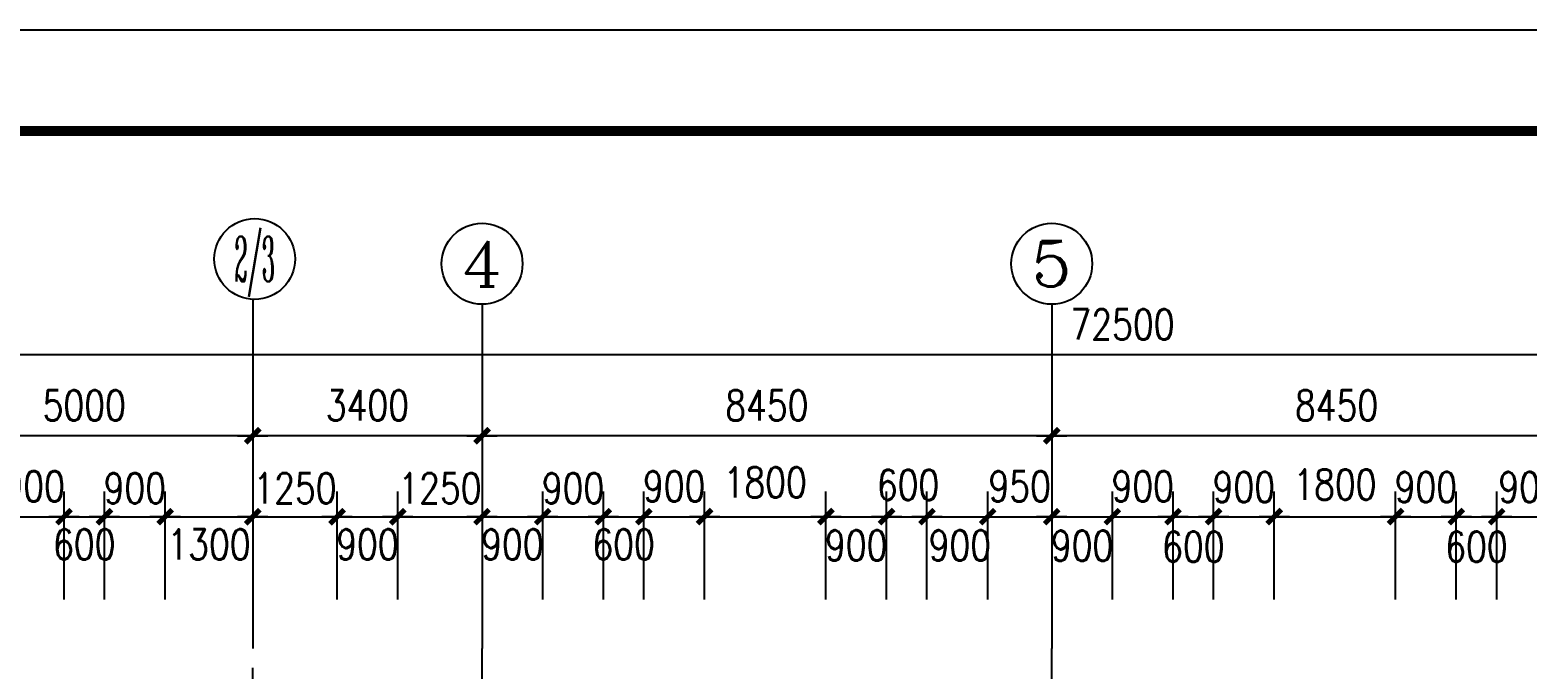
# Model space of a CAD drawing. Extents: x -55219 to 470149, y 494712 to 780039.
# Drawn here: x 120154 to 142360, y 770561 to 780039 of the extents above; entities that cross this region are included whole.
import ezdxf
from ezdxf.enums import TextEntityAlignment as Align

# ---------------------------------------------------------------- set-up
doc = ezdxf.new("R2010")
doc.units = 0
doc.header["$LTSCALE"] = 1500
doc.header["$MEASUREMENT"] = 0
doc.linetypes.add('DOTE', pattern=[2.42, 2, -0.2, 0.02, -0.2])
doc.layers.get('0').update_dxf_attribs({"linetype": 'CONTINUOUS'})
doc.layers.get('DEFPOINTS').update_dxf_attribs({"linetype": 'CONTINUOUS'})
for name, color, linetype in [('AXIS', 3, 'CONTINUOUS'), ('AXIS_TEXT', 7, 'CONTINUOUS'), ('DOTE', 1, 'DOTE'), ('PUB_DIM', 3, 'CONTINUOUS'), ('PUB_TITLE', 4, 'CONTINUOUS')]:
    doc.layers.add(name, color=color, linetype=linetype)
doc.styles.add('COMPLEX', font='COMPLEX')
doc.styles.add('DIM_FONT', font='SIMPLEX.shx', dxfattribs={"width": 0.8})
doc.dimstyles.new('AXIS150', dxfattribs={"dimscale": 1.5, "dimtxt": 300, "dimasz": 1, "dimexe": 250, "dimexo": 300, "dimgap": 150, "dimtad": 1, "dimdec": 0, "dimzin": 0, "dimdsep": 46, "dimtxsty": 'DIM_FONT', "dimblk": '_DIMX', "dimcen": 0.09, "dimse1": 1, "dimse2": 1, "dimclrt": 7, "dimadec": 0, "dimazin": 0, "dimtfac": 1, "dimtdec": 0, "dimtix": 1, "dimtmove": 2, "dimatfit": 3, "dimldrblk": '_DIMX', "dimfxl": 1, "dimtolj": 1, "dimtzin": 0, "dimarcsym": 0})
doc.dimstyles.new('DIMA150', dxfattribs={"dimscale": 1.5, "dimtxt": 300, "dimasz": 1, "dimexe": 250, "dimexo": 300, "dimgap": 150, "dimtad": 1, "dimdec": 0, "dimzin": 0, "dimdsep": 46, "dimtxsty": 'DIM_FONT', "dimblk": '_DIMX', "dimcen": 0.09, "dimse1": 1, "dimclrt": 7, "dimadec": 0, "dimazin": 0, "dimtfac": 1, "dimtdec": 0, "dimtix": 1, "dimtmove": 2, "dimatfit": 3, "dimldrblk": '_DIMX', "dimfxl": 1, "dimtolj": 1, "dimtzin": 0, "dimarcsym": 0})
doc.dimstyles.new('DIMB150', dxfattribs={"dimscale": 1.5, "dimtxt": 300, "dimasz": 1, "dimexe": 250, "dimexo": 300, "dimgap": 150, "dimtad": 1, "dimdec": 0, "dimzin": 0, "dimdsep": 46, "dimtxsty": 'DIM_FONT', "dimblk": '_DIMX', "dimcen": 0.09, "dimse2": 1, "dimclrt": 7, "dimadec": 0, "dimazin": 0, "dimtfac": 1, "dimtdec": 0, "dimtix": 1, "dimtmove": 2, "dimatfit": 3, "dimldrblk": '_DIMX', "dimfxl": 1, "dimtolj": 1, "dimtzin": 0, "dimarcsym": 0})
doc.dimstyles.new('DIMN150', dxfattribs={"dimscale": 1.5, "dimtxt": 300, "dimasz": 1, "dimexe": 250, "dimexo": 300, "dimgap": 150, "dimtad": 1, "dimdec": 0, "dimzin": 0, "dimdsep": 46, "dimtxsty": 'DIM_FONT', "dimblk": '_DIMX', "dimcen": 0.09, "dimclrt": 7, "dimadec": 0, "dimazin": 0, "dimtfac": 1, "dimtdec": 0, "dimtix": 1, "dimtmove": 2, "dimatfit": 3, "dimldrblk": '_DIMX', "dimfxl": 1, "dimtolj": 1, "dimtzin": 0, "dimarcsym": 0})

# ---------------------------------------------------------------- blocks, each defined once
blk = doc.blocks.new('_DIMX')
blk.add_line((-150, 0), (150, 0))
at = {"const_width": 50}
blk.add_lwpolyline([(-70, -70), (70, 70)], dxfattribs=at)
blk = doc.blocks.new('*D1080')
at = {"color": 0, "linetype": 'ByBlock'}
for p, q in [((141910, 771592), (141910, 773196)), ((142810, 771592), (142810, 773196)), ((141912, 772821), (142809, 772821))]:
    blk.add_line(p, q, dxfattribs=at)
at = {"layer": 'DEFPOINTS', "color": 0, "linetype": 'ByBlock'}
for p in [(142810, 772821), (141910, 771142), (142810, 771142)]:
    blk.add_point(p, dxfattribs=at)
at = {"color": 0, "linetype": 'ByBlock', "xscale": 1.5, "yscale": 1.5, "zscale": 1.5, "rotation": 180}
blk.add_blockref('_DIMX', (141910, 772821), dxfattribs=at)
at = {"color": 0, "linetype": 'ByBlock', "xscale": 1.5, "yscale": 1.5, "zscale": 1.5}
blk.add_blockref('_DIMX', (142810, 772821), dxfattribs=at)
at = {"color": 7, "linetype": 'ByBlock', "insert": (142398, 773259), "char_height": 450, "attachment_point": 5, "style": 'DIM_FONT'}
blk.add_mtext('\\A1;900', dxfattribs=at)
blk = doc.blocks.new('*D1079')
at = {"color": 0, "linetype": 'ByBlock'}
for p, q in [((141310, 771592), (141310, 773196)), ((141910, 771592), (141910, 773196)), ((141312, 772821), (141909, 772821))]:
    blk.add_line(p, q, dxfattribs=at)
at = {"layer": 'DEFPOINTS', "color": 0, "linetype": 'ByBlock'}
for p in [(141910, 772821), (141310, 771142), (141910, 771142)]:
    blk.add_point(p, dxfattribs=at)
at = {"color": 0, "linetype": 'ByBlock', "xscale": 1.5, "yscale": 1.5, "zscale": 1.5, "rotation": 180}
blk.add_blockref('_DIMX', (141310, 772821), dxfattribs=at)
at = {"color": 0, "linetype": 'ByBlock', "xscale": 1.5, "yscale": 1.5, "zscale": 1.5}
blk.add_blockref('_DIMX', (141910, 772821), dxfattribs=at)
at = {"color": 7, "linetype": 'ByBlock', "insert": (141610, 772375), "char_height": 450, "attachment_point": 5, "style": 'DIM_FONT'}
blk.add_mtext('\\A1;600', dxfattribs=at)
blk = doc.blocks.new('*D1078')
at = {"color": 0, "linetype": 'ByBlock'}
for p, q in [((140410, 771592), (140410, 773196)), ((141310, 771592), (141310, 773196)), ((140412, 772821), (141309, 772821))]:
    blk.add_line(p, q, dxfattribs=at)
at = {"layer": 'DEFPOINTS', "color": 0, "linetype": 'ByBlock'}
for p in [(141310, 772821), (140410, 771142), (141310, 771142)]:
    blk.add_point(p, dxfattribs=at)
at = {"color": 0, "linetype": 'ByBlock', "xscale": 1.5, "yscale": 1.5, "zscale": 1.5, "rotation": 180}
blk.add_blockref('_DIMX', (140410, 772821), dxfattribs=at)
at = {"color": 0, "linetype": 'ByBlock', "xscale": 1.5, "yscale": 1.5, "zscale": 1.5}
blk.add_blockref('_DIMX', (141310, 772821), dxfattribs=at)
at = {"color": 7, "linetype": 'ByBlock', "insert": (140860, 773259), "char_height": 450, "attachment_point": 5, "style": 'DIM_FONT'}
blk.add_mtext('\\A1;900', dxfattribs=at)
blk = doc.blocks.new('*D1077')
at = {"color": 0, "linetype": 'ByBlock'}
for p, q in [((138610, 771592), (138610, 773196)), ((140410, 771592), (140410, 773196)), ((138612, 772821), (140409, 772821))]:
    blk.add_line(p, q, dxfattribs=at)
at = {"layer": 'DEFPOINTS', "color": 0, "linetype": 'ByBlock'}
for p in [(140410, 772821), (138610, 771142), (140410, 771142)]:
    blk.add_point(p, dxfattribs=at)
at = {"color": 0, "linetype": 'ByBlock', "xscale": 1.5, "yscale": 1.5, "zscale": 1.5, "rotation": 180}
blk.add_blockref('_DIMX', (138610, 772821), dxfattribs=at)
at = {"color": 0, "linetype": 'ByBlock', "xscale": 1.5, "yscale": 1.5, "zscale": 1.5}
blk.add_blockref('_DIMX', (140410, 772821), dxfattribs=at)
at = {"color": 7, "linetype": 'ByBlock', "insert": (139510, 773298), "char_height": 450, "attachment_point": 5, "style": 'DIM_FONT'}
blk.add_mtext('\\A1;1800', dxfattribs=at)
blk = doc.blocks.new('*D1076')
at = {"color": 0, "linetype": 'ByBlock'}
for p, q in [((137710, 771592), (137710, 773196)), ((138610, 771592), (138610, 773196)), ((137712, 772821), (138609, 772821))]:
    blk.add_line(p, q, dxfattribs=at)
at = {"layer": 'DEFPOINTS', "color": 0, "linetype": 'ByBlock'}
for p in [(138610, 772821), (137710, 771142), (138610, 771142)]:
    blk.add_point(p, dxfattribs=at)
at = {"color": 0, "linetype": 'ByBlock', "xscale": 1.5, "yscale": 1.5, "zscale": 1.5, "rotation": 180}
blk.add_blockref('_DIMX', (137710, 772821), dxfattribs=at)
at = {"color": 0, "linetype": 'ByBlock', "xscale": 1.5, "yscale": 1.5, "zscale": 1.5}
blk.add_blockref('_DIMX', (138610, 772821), dxfattribs=at)
at = {"color": 7, "linetype": 'ByBlock', "insert": (138160, 773259), "char_height": 450, "attachment_point": 5, "style": 'DIM_FONT'}
blk.add_mtext('\\A1;900', dxfattribs=at)
blk = doc.blocks.new('*D1075')
at = {"color": 0, "linetype": 'ByBlock'}
for p, q in [((137110, 771592), (137110, 773196)), ((137710, 771592), (137710, 773196)), ((137112, 772821), (137709, 772821))]:
    blk.add_line(p, q, dxfattribs=at)
at = {"layer": 'DEFPOINTS', "color": 0, "linetype": 'ByBlock'}
for p in [(137710, 772821), (137110, 771142), (137710, 771142)]:
    blk.add_point(p, dxfattribs=at)
at = {"color": 0, "linetype": 'ByBlock', "xscale": 1.5, "yscale": 1.5, "zscale": 1.5, "rotation": 180}
blk.add_blockref('_DIMX', (137110, 772821), dxfattribs=at)
at = {"color": 0, "linetype": 'ByBlock', "xscale": 1.5, "yscale": 1.5, "zscale": 1.5}
blk.add_blockref('_DIMX', (137710, 772821), dxfattribs=at)
at = {"color": 7, "linetype": 'ByBlock', "insert": (137410, 772375), "char_height": 450, "attachment_point": 5, "style": 'DIM_FONT'}
blk.add_mtext('\\A1;600', dxfattribs=at)
blk = doc.blocks.new('*D1074')
at = {"color": 0, "linetype": 'ByBlock'}
for p, q in [((136210, 771592), (136210, 773196)), ((137110, 771592), (137110, 773196)), ((136209, 772821), (136207, 772821)), ((136210, 772821), (137110, 772821)), ((137112, 772821), (137113, 772821))]:
    blk.add_line(p, q, dxfattribs=at)
at = {"layer": 'DEFPOINTS', "color": 0, "linetype": 'ByBlock'}
for p in [(137110, 772821), (136210, 771142), (137110, 771142)]:
    blk.add_point(p, dxfattribs=at)
at = {"color": 0, "linetype": 'ByBlock', "xscale": 1.5, "yscale": 1.5, "zscale": 1.5}
blk.add_blockref('_DIMX', (136210, 772821), dxfattribs=at)
at = {"color": 0, "linetype": 'ByBlock', "xscale": 1.5, "yscale": 1.5, "zscale": 1.5, "rotation": 180}
blk.add_blockref('_DIMX', (137110, 772821), dxfattribs=at)
at = {"color": 7, "linetype": 'ByBlock', "insert": (136660, 773271), "char_height": 450, "attachment_point": 5, "style": 'DIM_FONT'}
blk.add_mtext('\\A1;900', dxfattribs=at)
blk = doc.blocks.new('*D1073')
at = {"color": 0, "linetype": 'ByBlock'}
for p, q in [((136210, 771592), (136210, 773196)), ((135312, 772821), (136209, 772821))]:
    blk.add_line(p, q, dxfattribs=at)
at = {"layer": 'DEFPOINTS', "color": 0, "linetype": 'ByBlock'}
for p in [(136210, 772821), (135310, 771142), (136210, 771142)]:
    blk.add_point(p, dxfattribs=at)
at = {"color": 0, "linetype": 'ByBlock', "xscale": 1.5, "yscale": 1.5, "zscale": 1.5, "rotation": 180}
blk.add_blockref('_DIMX', (135310, 772821), dxfattribs=at)
at = {"color": 0, "linetype": 'ByBlock', "xscale": 1.5, "yscale": 1.5, "zscale": 1.5}
blk.add_blockref('_DIMX', (136210, 772821), dxfattribs=at)
at = {"color": 7, "linetype": 'ByBlock', "insert": (135760, 772389), "char_height": 450, "attachment_point": 5, "style": 'DIM_FONT'}
blk.add_mtext('\\A1;900', dxfattribs=at)
blk = doc.blocks.new('*D1072')
at = {"color": 0, "linetype": 'ByBlock'}
for p, q in [((134360, 771592), (134360, 773196)), ((134359, 772821), (134357, 772821)), ((134360, 772821), (135310, 772821)), ((135312, 772821), (135313, 772821))]:
    blk.add_line(p, q, dxfattribs=at)
at = {"layer": 'DEFPOINTS', "color": 0, "linetype": 'ByBlock'}
for p in [(135310, 772821), (134360, 771142), (135310, 771142)]:
    blk.add_point(p, dxfattribs=at)
at = {"color": 0, "linetype": 'ByBlock', "xscale": 1.5, "yscale": 1.5, "zscale": 1.5}
blk.add_blockref('_DIMX', (134360, 772821), dxfattribs=at)
at = {"color": 0, "linetype": 'ByBlock', "xscale": 1.5, "yscale": 1.5, "zscale": 1.5, "rotation": 180}
blk.add_blockref('_DIMX', (135310, 772821), dxfattribs=at)
at = {"color": 7, "linetype": 'ByBlock', "insert": (134835, 773271), "char_height": 450, "attachment_point": 5, "style": 'DIM_FONT'}
blk.add_mtext('\\A1;950', dxfattribs=at)
blk = doc.blocks.new('*D1071')
at = {"color": 0, "linetype": 'ByBlock'}
for p, q in [((133460, 771592), (133460, 773196)), ((134360, 771592), (134360, 773196)), ((133462, 772821), (134359, 772821))]:
    blk.add_line(p, q, dxfattribs=at)
at = {"layer": 'DEFPOINTS', "color": 0, "linetype": 'ByBlock'}
for p in [(134360, 772821), (133460, 771142), (134360, 771142)]:
    blk.add_point(p, dxfattribs=at)
at = {"color": 0, "linetype": 'ByBlock', "xscale": 1.5, "yscale": 1.5, "zscale": 1.5, "rotation": 180}
blk.add_blockref('_DIMX', (133460, 772821), dxfattribs=at)
at = {"color": 0, "linetype": 'ByBlock', "xscale": 1.5, "yscale": 1.5, "zscale": 1.5}
blk.add_blockref('_DIMX', (134360, 772821), dxfattribs=at)
at = {"color": 7, "linetype": 'ByBlock', "insert": (133948, 772395), "char_height": 450, "attachment_point": 5, "style": 'DIM_FONT'}
blk.add_mtext('\\A1;900', dxfattribs=at)
blk = doc.blocks.new('*D1070')
at = {"color": 0, "linetype": 'ByBlock'}
for p, q in [((132860, 771592), (132860, 773196)), ((133460, 771592), (133460, 773196)), ((132862, 772821), (133459, 772821))]:
    blk.add_line(p, q, dxfattribs=at)
at = {"layer": 'DEFPOINTS', "color": 0, "linetype": 'ByBlock'}
for p in [(133460, 772821), (132860, 771142), (133460, 771142)]:
    blk.add_point(p, dxfattribs=at)
at = {"color": 0, "linetype": 'ByBlock', "xscale": 1.5, "yscale": 1.5, "zscale": 1.5, "rotation": 180}
blk.add_blockref('_DIMX', (132860, 772821), dxfattribs=at)
at = {"color": 0, "linetype": 'ByBlock', "xscale": 1.5, "yscale": 1.5, "zscale": 1.5}
blk.add_blockref('_DIMX', (133460, 772821), dxfattribs=at)
at = {"color": 7, "linetype": 'ByBlock', "insert": (133179, 773293), "char_height": 450, "attachment_point": 5, "style": 'DIM_FONT'}
blk.add_mtext('\\A1;600', dxfattribs=at)
blk = doc.blocks.new('*D1069')
at = {"color": 0, "linetype": 'ByBlock'}
for p, q in [((131960, 771592), (131960, 773196)), ((132860, 771592), (132860, 773196)), ((131962, 772821), (132859, 772821))]:
    blk.add_line(p, q, dxfattribs=at)
at = {"layer": 'DEFPOINTS', "color": 0, "linetype": 'ByBlock'}
for p in [(132860, 772821), (131960, 771142), (132860, 771142)]:
    blk.add_point(p, dxfattribs=at)
at = {"color": 0, "linetype": 'ByBlock', "xscale": 1.5, "yscale": 1.5, "zscale": 1.5, "rotation": 180}
blk.add_blockref('_DIMX', (131960, 772821), dxfattribs=at)
at = {"color": 0, "linetype": 'ByBlock', "xscale": 1.5, "yscale": 1.5, "zscale": 1.5}
blk.add_blockref('_DIMX', (132860, 772821), dxfattribs=at)
at = {"color": 7, "linetype": 'ByBlock', "insert": (132410, 772395), "char_height": 450, "attachment_point": 5, "style": 'DIM_FONT'}
blk.add_mtext('\\A1;900', dxfattribs=at)
blk = doc.blocks.new('*D1068')
at = {"color": 0, "linetype": 'ByBlock'}
for p, q in [((130160, 771592), (130160, 773196)), ((131960, 771592), (131960, 773196)), ((130162, 772821), (131959, 772821))]:
    blk.add_line(p, q, dxfattribs=at)
at = {"layer": 'DEFPOINTS', "color": 0, "linetype": 'ByBlock'}
for p in [(131960, 772821), (130160, 771142), (131960, 771142)]:
    blk.add_point(p, dxfattribs=at)
at = {"color": 0, "linetype": 'ByBlock', "xscale": 1.5, "yscale": 1.5, "zscale": 1.5, "rotation": 180}
blk.add_blockref('_DIMX', (130160, 772821), dxfattribs=at)
at = {"color": 0, "linetype": 'ByBlock', "xscale": 1.5, "yscale": 1.5, "zscale": 1.5}
blk.add_blockref('_DIMX', (131960, 772821), dxfattribs=at)
at = {"color": 7, "linetype": 'ByBlock', "insert": (131060, 773328), "char_height": 450, "attachment_point": 5, "style": 'DIM_FONT'}
blk.add_mtext('\\A1;1800', dxfattribs=at)
blk = doc.blocks.new('*D1067')
at = {"color": 0, "linetype": 'ByBlock'}
for p, q in [((129260, 771592), (129260, 773196)), ((130160, 771592), (130160, 773196)), ((129259, 772821), (129257, 772821)), ((129260, 772821), (130160, 772821)), ((130162, 772821), (130163, 772821))]:
    blk.add_line(p, q, dxfattribs=at)
at = {"layer": 'DEFPOINTS', "color": 0, "linetype": 'ByBlock'}
for p in [(130160, 772821), (129260, 771142), (130160, 771142)]:
    blk.add_point(p, dxfattribs=at)
at = {"color": 0, "linetype": 'ByBlock', "xscale": 1.5, "yscale": 1.5, "zscale": 1.5}
blk.add_blockref('_DIMX', (129260, 772821), dxfattribs=at)
at = {"color": 0, "linetype": 'ByBlock', "xscale": 1.5, "yscale": 1.5, "zscale": 1.5, "rotation": 180}
blk.add_blockref('_DIMX', (130160, 772821), dxfattribs=at)
at = {"color": 7, "linetype": 'ByBlock', "insert": (129710, 773271), "char_height": 450, "attachment_point": 5, "style": 'DIM_FONT'}
blk.add_mtext('\\A1;900', dxfattribs=at)
blk = doc.blocks.new('*D1066')
at = {"color": 0, "linetype": 'ByBlock'}
for p, q in [((128660, 771592), (128660, 773196)), ((129260, 771592), (129260, 773196)), ((128662, 772821), (129259, 772821))]:
    blk.add_line(p, q, dxfattribs=at)
at = {"layer": 'DEFPOINTS', "color": 0, "linetype": 'ByBlock'}
for p in [(129260, 772821), (128660, 771142), (129260, 771142)]:
    blk.add_point(p, dxfattribs=at)
at = {"color": 0, "linetype": 'ByBlock', "xscale": 1.5, "yscale": 1.5, "zscale": 1.5, "rotation": 180}
blk.add_blockref('_DIMX', (128660, 772821), dxfattribs=at)
at = {"color": 0, "linetype": 'ByBlock', "xscale": 1.5, "yscale": 1.5, "zscale": 1.5}
blk.add_blockref('_DIMX', (129260, 772821), dxfattribs=at)
at = {"color": 7, "linetype": 'ByBlock', "insert": (128960, 772409), "char_height": 450, "attachment_point": 5, "style": 'DIM_FONT'}
blk.add_mtext('\\A1;600', dxfattribs=at)
blk = doc.blocks.new('*D1065')
at = {"color": 0, "linetype": 'ByBlock'}
for p, q in [((127760, 771592), (127760, 773196)), ((128660, 771592), (128660, 773196)), ((127762, 772821), (128659, 772821))]:
    blk.add_line(p, q, dxfattribs=at)
at = {"layer": 'DEFPOINTS', "color": 0, "linetype": 'ByBlock'}
for p in [(128660, 772821), (127760, 771142), (128660, 771142)]:
    blk.add_point(p, dxfattribs=at)
at = {"color": 0, "linetype": 'ByBlock', "xscale": 1.5, "yscale": 1.5, "zscale": 1.5, "rotation": 180}
blk.add_blockref('_DIMX', (127760, 772821), dxfattribs=at)
at = {"color": 0, "linetype": 'ByBlock', "xscale": 1.5, "yscale": 1.5, "zscale": 1.5}
blk.add_blockref('_DIMX', (128660, 772821), dxfattribs=at)
at = {"color": 7, "linetype": 'ByBlock', "insert": (128210, 773243), "char_height": 450, "attachment_point": 5, "style": 'DIM_FONT'}
blk.add_mtext('\\A1;900', dxfattribs=at)
blk = doc.blocks.new('*D1064')
at = {"color": 0, "linetype": 'ByBlock'}
for p, q in [((127760, 771592), (127760, 773196)), ((126862, 772821), (127759, 772821))]:
    blk.add_line(p, q, dxfattribs=at)
at = {"layer": 'DEFPOINTS', "color": 0, "linetype": 'ByBlock'}
for p in [(127760, 772821), (126860, 771142), (127760, 771142)]:
    blk.add_point(p, dxfattribs=at)
at = {"color": 0, "linetype": 'ByBlock', "xscale": 1.5, "yscale": 1.5, "zscale": 1.5, "rotation": 180}
blk.add_blockref('_DIMX', (126860, 772821), dxfattribs=at)
at = {"color": 0, "linetype": 'ByBlock', "xscale": 1.5, "yscale": 1.5, "zscale": 1.5}
blk.add_blockref('_DIMX', (127760, 772821), dxfattribs=at)
at = {"color": 7, "linetype": 'ByBlock', "insert": (127310, 772409), "char_height": 450, "attachment_point": 5, "style": 'DIM_FONT'}
blk.add_mtext('\\A1;900', dxfattribs=at)
blk = doc.blocks.new('*D1063')
at = {"color": 0, "linetype": 'ByBlock'}
for p, q in [((125610, 771592), (125610, 773196)), ((125612, 772821), (126859, 772821))]:
    blk.add_line(p, q, dxfattribs=at)
at = {"layer": 'DEFPOINTS', "color": 0, "linetype": 'ByBlock'}
for p in [(126860, 772821), (125610, 771142), (126860, 771142)]:
    blk.add_point(p, dxfattribs=at)
at = {"color": 0, "linetype": 'ByBlock', "xscale": 1.5, "yscale": 1.5, "zscale": 1.5, "rotation": 180}
blk.add_blockref('_DIMX', (125610, 772821), dxfattribs=at)
at = {"color": 0, "linetype": 'ByBlock', "xscale": 1.5, "yscale": 1.5, "zscale": 1.5}
blk.add_blockref('_DIMX', (126860, 772821), dxfattribs=at)
at = {"color": 7, "linetype": 'ByBlock', "insert": (126235, 773243), "char_height": 450, "attachment_point": 5, "style": 'DIM_FONT'}
blk.add_mtext('\\A1;1250', dxfattribs=at)
blk = doc.blocks.new('*D1062')
at = {"color": 0, "linetype": 'ByBlock'}
for p, q in [((124710, 771592), (124710, 773196)), ((125610, 771592), (125610, 773196)), ((124712, 772821), (125609, 772821))]:
    blk.add_line(p, q, dxfattribs=at)
at = {"layer": 'DEFPOINTS', "color": 0, "linetype": 'ByBlock'}
for p in [(125610, 772821), (124710, 771142), (125610, 771142)]:
    blk.add_point(p, dxfattribs=at)
at = {"color": 0, "linetype": 'ByBlock', "xscale": 1.5, "yscale": 1.5, "zscale": 1.5, "rotation": 180}
blk.add_blockref('_DIMX', (124710, 772821), dxfattribs=at)
at = {"color": 0, "linetype": 'ByBlock', "xscale": 1.5, "yscale": 1.5, "zscale": 1.5}
blk.add_blockref('_DIMX', (125610, 772821), dxfattribs=at)
at = {"color": 7, "linetype": 'ByBlock', "insert": (125160, 772409), "char_height": 450, "attachment_point": 5, "style": 'DIM_FONT'}
blk.add_mtext('\\A1;900', dxfattribs=at)
blk = doc.blocks.new('*D1061')
at = {"color": 0, "linetype": 'ByBlock'}
for p, q in [((124710, 771592), (124710, 773196)), ((123462, 772821), (124709, 772821))]:
    blk.add_line(p, q, dxfattribs=at)
at = {"layer": 'DEFPOINTS', "color": 0, "linetype": 'ByBlock'}
for p in [(124710, 772821), (123460, 771142), (124710, 771142)]:
    blk.add_point(p, dxfattribs=at)
at = {"color": 0, "linetype": 'ByBlock', "xscale": 1.5, "yscale": 1.5, "zscale": 1.5, "rotation": 180}
blk.add_blockref('_DIMX', (123460, 772821), dxfattribs=at)
at = {"color": 0, "linetype": 'ByBlock', "xscale": 1.5, "yscale": 1.5, "zscale": 1.5}
blk.add_blockref('_DIMX', (124710, 772821), dxfattribs=at)
at = {"color": 7, "linetype": 'ByBlock', "insert": (124085, 773243), "char_height": 450, "attachment_point": 5, "style": 'DIM_FONT'}
blk.add_mtext('\\A1;1250', dxfattribs=at)
blk = doc.blocks.new('*D1060')
at = {"color": 0, "linetype": 'ByBlock'}
for p, q in [((122160, 771592), (122160, 773196)), ((122162, 772821), (123459, 772821))]:
    blk.add_line(p, q, dxfattribs=at)
at = {"layer": 'DEFPOINTS', "color": 0, "linetype": 'ByBlock'}
for p in [(123460, 772821), (122160, 771142), (123460, 771142)]:
    blk.add_point(p, dxfattribs=at)
at = {"color": 0, "linetype": 'ByBlock', "xscale": 1.5, "yscale": 1.5, "zscale": 1.5, "rotation": 180}
blk.add_blockref('_DIMX', (122160, 772821), dxfattribs=at)
at = {"color": 0, "linetype": 'ByBlock', "xscale": 1.5, "yscale": 1.5, "zscale": 1.5}
blk.add_blockref('_DIMX', (123460, 772821), dxfattribs=at)
at = {"color": 7, "linetype": 'ByBlock', "insert": (122810, 772409), "char_height": 450, "attachment_point": 5, "style": 'DIM_FONT'}
blk.add_mtext('\\A1;1300', dxfattribs=at)
blk = doc.blocks.new('*D1059')
at = {"color": 0, "linetype": 'ByBlock'}
for p, q in [((121260, 771592), (121260, 773196)), ((122160, 771592), (122160, 773196)), ((121262, 772821), (122159, 772821))]:
    blk.add_line(p, q, dxfattribs=at)
at = {"layer": 'DEFPOINTS', "color": 0, "linetype": 'ByBlock'}
for p in [(122160, 772821), (121260, 771142), (122160, 771142)]:
    blk.add_point(p, dxfattribs=at)
at = {"color": 0, "linetype": 'ByBlock', "xscale": 1.5, "yscale": 1.5, "zscale": 1.5, "rotation": 180}
blk.add_blockref('_DIMX', (121260, 772821), dxfattribs=at)
at = {"color": 0, "linetype": 'ByBlock', "xscale": 1.5, "yscale": 1.5, "zscale": 1.5}
blk.add_blockref('_DIMX', (122160, 772821), dxfattribs=at)
at = {"color": 7, "linetype": 'ByBlock', "insert": (121710, 773243), "char_height": 450, "attachment_point": 5, "style": 'DIM_FONT'}
blk.add_mtext('\\A1;900', dxfattribs=at)
blk = doc.blocks.new('*D1058')
at = {"color": 0, "linetype": 'ByBlock'}
for p, q in [((120660, 771592), (120660, 773196)), ((121260, 771592), (121260, 773196)), ((120662, 772821), (121259, 772821))]:
    blk.add_line(p, q, dxfattribs=at)
at = {"layer": 'DEFPOINTS', "color": 0, "linetype": 'ByBlock'}
for p in [(121260, 772821), (120660, 771142), (121260, 771142)]:
    blk.add_point(p, dxfattribs=at)
at = {"color": 0, "linetype": 'ByBlock', "xscale": 1.5, "yscale": 1.5, "zscale": 1.5, "rotation": 180}
blk.add_blockref('_DIMX', (120660, 772821), dxfattribs=at)
at = {"color": 0, "linetype": 'ByBlock', "xscale": 1.5, "yscale": 1.5, "zscale": 1.5}
blk.add_blockref('_DIMX', (121260, 772821), dxfattribs=at)
at = {"color": 7, "linetype": 'ByBlock', "insert": (120960, 772409), "char_height": 450, "attachment_point": 5, "style": 'DIM_FONT'}
blk.add_mtext('\\A1;600', dxfattribs=at)
blk = doc.blocks.new('*D1057')
at = {"color": 0, "linetype": 'ByBlock'}
for p, q in [((119760, 771592), (119760, 773196)), ((120660, 771592), (120660, 773196)), ((119759, 772821), (119757, 772821)), ((119760, 772821), (120660, 772821)), ((120662, 772821), (120663, 772821))]:
    blk.add_line(p, q, dxfattribs=at)
at = {"layer": 'DEFPOINTS', "color": 0, "linetype": 'ByBlock'}
for p in [(120660, 772821), (119760, 771142), (120660, 771142)]:
    blk.add_point(p, dxfattribs=at)
at = {"color": 0, "linetype": 'ByBlock', "xscale": 1.5, "yscale": 1.5, "zscale": 1.5}
blk.add_blockref('_DIMX', (119760, 772821), dxfattribs=at)
at = {"color": 0, "linetype": 'ByBlock', "xscale": 1.5, "yscale": 1.5, "zscale": 1.5, "rotation": 180}
blk.add_blockref('_DIMX', (120660, 772821), dxfattribs=at)
at = {"color": 7, "linetype": 'ByBlock', "insert": (120210, 773271), "char_height": 450, "attachment_point": 5, "style": 'DIM_FONT'}
blk.add_mtext('\\A1;900', dxfattribs=at)
blk = doc.blocks.new('*D1000')
at = {"color": 0, "linetype": 'ByBlock'}
for p, q in [((100110, 771592), (100110, 775596)), ((172610, 771592), (172610, 775596)), ((172609, 775221), (100112, 775221))]:
    blk.add_line(p, q, dxfattribs=at)
at = {"layer": 'DEFPOINTS', "color": 0, "linetype": 'ByBlock'}
for p in [(100110, 775221), (100110, 771142), (172610, 771142)]:
    blk.add_point(p, dxfattribs=at)
at = {"color": 0, "linetype": 'ByBlock', "xscale": 1.5, "yscale": 1.5, "zscale": 1.5, "rotation": 180}
blk.add_blockref('_DIMX', (100110, 775221), dxfattribs=at)
at = {"color": 0, "linetype": 'ByBlock', "xscale": 1.5, "yscale": 1.5, "zscale": 1.5}
blk.add_blockref('_DIMX', (172610, 775221), dxfattribs=at)
at = {"color": 7, "linetype": 'ByBlock', "insert": (136360, 775671), "char_height": 450, "attachment_point": 5, "style": 'DIM_FONT'}
blk.add_mtext('\\A1;72500', dxfattribs=at)
blk = doc.blocks.new('_AXISO')
blk.add_circle((0, 0), 0.5)
at = {"layer": 'AXIS_TEXT', "style": 'COMPLEX', "width": 1.041667}
blk.add_attdef('A', text='', height=0.56, dxfattribs=at).set_placement((-0.25, -0.28), (0.25, -0.28), align=Align.FIT)
blk = doc.blocks.new('*D994')
at = {"color": 0, "linetype": 'ByBlock'}
blk.add_line((123459, 774021), (118462, 774021), dxfattribs=at)
at = {"layer": 'DEFPOINTS', "color": 0, "linetype": 'ByBlock'}
for p in [(118460, 774021), (118460, 770865), (123460, 770865)]:
    blk.add_point(p, dxfattribs=at)
at = {"color": 0, "linetype": 'ByBlock', "xscale": 1.5, "yscale": 1.5, "zscale": 1.5, "rotation": 180}
blk.add_blockref('_DIMX', (118460, 774021), dxfattribs=at)
at = {"color": 0, "linetype": 'ByBlock', "xscale": 1.5, "yscale": 1.5, "zscale": 1.5}
blk.add_blockref('_DIMX', (123460, 774021), dxfattribs=at)
at = {"color": 7, "linetype": 'ByBlock', "insert": (120960, 774471), "char_height": 450, "attachment_point": 5, "style": 'DIM_FONT'}
blk.add_mtext('\\A1;5000', dxfattribs=at)
blk = doc.blocks.new('*D993')
at = {"color": 0, "linetype": 'ByBlock'}
blk.add_line((126859, 774021), (123462, 774021), dxfattribs=at)
at = {"layer": 'DEFPOINTS', "color": 0, "linetype": 'ByBlock'}
for p in [(123460, 774021), (123460, 770865), (126860, 770865)]:
    blk.add_point(p, dxfattribs=at)
at = {"color": 0, "linetype": 'ByBlock', "xscale": 1.5, "yscale": 1.5, "zscale": 1.5, "rotation": 180}
blk.add_blockref('_DIMX', (123460, 774021), dxfattribs=at)
at = {"color": 0, "linetype": 'ByBlock', "xscale": 1.5, "yscale": 1.5, "zscale": 1.5}
blk.add_blockref('_DIMX', (126860, 774021), dxfattribs=at)
at = {"color": 7, "linetype": 'ByBlock', "insert": (125160, 774471), "char_height": 450, "attachment_point": 5, "style": 'DIM_FONT'}
blk.add_mtext('\\A1;3400', dxfattribs=at)
blk = doc.blocks.new('*D992')
at = {"color": 0, "linetype": 'ByBlock'}
blk.add_line((135309, 774021), (126862, 774021), dxfattribs=at)
at = {"layer": 'DEFPOINTS', "color": 0, "linetype": 'ByBlock'}
for p in [(126860, 774021), (126860, 770865), (135310, 770865)]:
    blk.add_point(p, dxfattribs=at)
at = {"color": 0, "linetype": 'ByBlock', "xscale": 1.5, "yscale": 1.5, "zscale": 1.5, "rotation": 180}
blk.add_blockref('_DIMX', (126860, 774021), dxfattribs=at)
at = {"color": 0, "linetype": 'ByBlock', "xscale": 1.5, "yscale": 1.5, "zscale": 1.5}
blk.add_blockref('_DIMX', (135310, 774021), dxfattribs=at)
at = {"color": 7, "linetype": 'ByBlock', "insert": (131085, 774471), "char_height": 450, "attachment_point": 5, "style": 'DIM_FONT'}
blk.add_mtext('\\A1;8450', dxfattribs=at)
blk = doc.blocks.new('*D991')
at = {"color": 0, "linetype": 'ByBlock'}
blk.add_line((143759, 774021), (135312, 774021), dxfattribs=at)
at = {"layer": 'DEFPOINTS', "color": 0, "linetype": 'ByBlock'}
for p in [(135310, 774021), (135310, 770865), (143760, 770865)]:
    blk.add_point(p, dxfattribs=at)
at = {"color": 0, "linetype": 'ByBlock', "xscale": 1.5, "yscale": 1.5, "zscale": 1.5, "rotation": 180}
blk.add_blockref('_DIMX', (135310, 774021), dxfattribs=at)
at = {"color": 0, "linetype": 'ByBlock', "xscale": 1.5, "yscale": 1.5, "zscale": 1.5}
blk.add_blockref('_DIMX', (143760, 774021), dxfattribs=at)
at = {"color": 7, "linetype": 'ByBlock', "insert": (139535, 774471), "char_height": 450, "attachment_point": 5, "style": 'DIM_FONT'}
blk.add_mtext('\\A1;8450', dxfattribs=at)

msp = doc.modelspace()

# ---------------------------------------------------------------- linework, layer by layer
at = {"layer": 'AXIS'}
for p, q in [((123460.5, 776037.9), (123460.5, 770865.1)), ((126860.5, 775971.5), (126860.5, 770865.1)), ((135310.5, 775971.5), (135310.5, 770865.1))]:
    msp.add_line(p, q, dxfattribs=at)
at = {"layer": 'DOTE'}
for p, q in [((123460.5, 756690.4), (123460.5, 770865.1)), ((126860.5, 700628.4), (126860.5, 770865.1)), ((135310.5, 700628.4), (135310.5, 770865.1))]:
    msp.add_line(p, q, dxfattribs=at)
at = {"layer": 'PUB_TITLE'}
msp.add_lwpolyline([(78169.5, 690938.8), (78169.5, 780038.8), (204319.5, 780038.8), (204319.5, 690938.8)], close=True, dxfattribs=at)
at = {"layer": 'PUB_TITLE', "const_width": 150}
msp.add_lwpolyline([(81919.5, 692438.8), (202819.5, 692438.8), (202819.5, 778538.8), (81919.5, 778538.8)], close=True, dxfattribs=at)

# ---------------------------------------------------------------- block references
at = {"layer": 'AXIS'}
ref = msp.add_blockref('_AXISO', (123487.4, 776642.2), dxfattribs=dict(at, xscale=1200, yscale=1200, zscale=1200))
ref.add_attrib('A', '2/3', dxfattribs={"layer": 'AXIS_TEXT', "height": 672, "rotation": 360, "style": 'COMPLEX', "width": 0.334821}).set_placement((123187.4, 776306.2), (123787.4, 776306.2), align=Align.FIT)
ref = msp.add_blockref('_AXISO', (126860.5, 776571.5), dxfattribs=dict(at, xscale=1200, yscale=1200, zscale=1200))
ref.add_attrib('A', '4', dxfattribs={"layer": 'AXIS_TEXT', "height": 672, "rotation": 360, "style": 'COMPLEX', "width": 1.171875}).set_placement((126560.5, 776235.5), (127160.5, 776235.5), align=Align.FIT)
ref = msp.add_blockref('_AXISO', (135310.5, 776571.5), dxfattribs=dict(at, xscale=1200, yscale=1200, zscale=1200))
ref.add_attrib('A', '5', dxfattribs={"layer": 'AXIS_TEXT', "height": 672, "style": 'COMPLEX', "width": 1.339286}).set_placement((135010.5, 776235.5), (135610.5, 776235.5), align=Align.FIT)

# ---------------------------------------------------------------- dimensions: what is measured, and where the dimension line sits
for base, p1, p2, picture, middle in [((118460.5, 774021.5), (123460.5, 770865.1), (118460.5, 770865.1), '*D994', (120960.5, 774471.5)), ((123460.5, 774021.5), (126860.5, 770865.1), (123460.5, 770865.1), '*D993', (125160.5, 774471.5)), ((126860.5, 774021.5), (135310.5, 770865.1), (126860.5, 770865.1), '*D992', (131085.5, 774471.5)), ((135310.5, 774021.5), (143760.5, 770865.1), (135310.5, 770865.1), '*D991', (139535.5, 774471.5))]:
    dim = msp.add_linear_dim(base=base, p1=p1, p2=p2, dimstyle='AXIS150', dxfattribs=at)
    dim.commit()
    dim.dimension.update_dxf_attribs({"geometry": picture, "text_midpoint": middle})
at = {"layer": 'PUB_DIM'}
for p1, p2, distance, dimstyle, picture, middle in [((172610.3, 771141.5), (100110.5, 771141.5), -4080, 'DIMN150', '*D1000', (136360.4, 775671.5)), ((119760.5, 771141.5), (120660.5, 771141.5), 1680, 'DIMN150', '*D1057', (120210.5, 773271.5)), ((129260.5, 771141.5), (130160.5, 771141.5), 1680, 'DIMN150', '*D1067', (129710.5, 773271.5)), ((134360.5, 771141.5), (135310.5, 771141.5), 1680, 'DIMB150', '*D1072', (134835.5, 773271.5)), ((136210.5, 771141.5), (137110.5, 771141.5), 1680, 'DIMN150', '*D1074', (136660.5, 773271.5))]:
    dim = msp.add_aligned_dim(p1=p1, p2=p2, distance=distance, dimstyle=dimstyle, dxfattribs=at)
    dim.commit()
    dim.dimension.update_dxf_attribs({"geometry": picture, "text_midpoint": middle})
for base, p1, p2, angle, dimstyle, picture, middle in [((122160.5, 772821.5), (121260.5, 771141.5), (122160.5, 771141.5), 0, 'DIMN150', '*D1059', (121710.5, 773242.8)), ((124710.5, 772821.5), (123460.5, 771141.5), (124710.5, 771141.5), 360, 'DIMA150', '*D1061', (124085.5, 773242.8)), ((126860.5, 772821.5), (125610.5, 771141.5), (126860.5, 771141.5), 360, 'DIMB150', '*D1063', (126235.5, 773242.8)), ((128660.5, 772821.5), (127760.5, 771141.5), (128660.5, 771141.5), 0, 'DIMN150', '*D1065', (128210.5, 773242.8)), ((131960.5, 772821.5), (130160.5, 771141.5), (131960.5, 771141.5), 0, 'DIMN150', '*D1068', (131060.5, 773328.1)), ((133460.5, 772821.5), (132860.5, 771141.5), (133460.5, 771141.5), 360, 'DIMN150', '*D1070', (133179.2, 773293)), ((138610.5, 772821.5), (137710.5, 771141.5), (138610.5, 771141.5), 0, 'DIMN150', '*D1076', (138160.5, 773258.8)), ((140410.5, 772821.5), (138610.5, 771141.5), (140410.5, 771141.5), 360, 'DIMN150', '*D1077', (139510.5, 773297.8)), ((141310.5, 772821.5), (140410.5, 771141.5), (141310.5, 771141.5), 0, 'DIMN150', '*D1078', (140860.5, 773258.8)), ((142810.5, 772821.5), (141910.5, 771141.5), (142810.5, 771141.5), 360, 'DIMN150', '*D1080', (142398, 773258.8)), ((121260.5, 772821.5), (120660.5, 771141.5), (121260.5, 771141.5), 0, 'DIMN150', '*D1058', (120960.5, 772408.6)), ((123460.5, 772821.5), (122160.5, 771141.5), (123460.5, 771141.5), 360, 'DIMB150', '*D1060', (122810.5, 772408.6)), ((125610.5, 772821.5), (124710.5, 771141.5), (125610.5, 771141.5), 0, 'DIMN150', '*D1062', (125160.5, 772408.6)), ((127760.5, 772821.5), (126860.5, 771141.5), (127760.5, 771141.5), 0, 'DIMA150', '*D1064', (127310.5, 772408.6)), ((129260.5, 772821.5), (128660.5, 771141.5), (129260.5, 771141.5), 0, 'DIMN150', '*D1066', (128960.5, 772408.6)), ((132860.5, 772821.5), (131960.5, 771141.5), (132860.5, 771141.5), 0, 'DIMN150', '*D1069', (132410.5, 772394.8)), ((134360.5, 772821.5), (133460.5, 771141.5), (134360.5, 771141.5), 0, 'DIMN150', '*D1071', (133948, 772394.8)), ((136210.5, 772821.5), (135310.5, 771141.5), (136210.5, 771141.5), 0, 'DIMA150', '*D1073', (135760.5, 772389.5)), ((137710.5, 772821.5), (137110.5, 771141.5), (137710.5, 771141.5), 0, 'DIMN150', '*D1075', (137410.5, 772375.5)), ((141910.5, 772821.5), (141310.5, 771141.5), (141910.5, 771141.5), 0, 'DIMN150', '*D1079', (141610.5, 772375.5))]:
    dim = msp.add_linear_dim(base=base, p1=p1, p2=p2, angle=angle, dimstyle=dimstyle, dxfattribs=at)
    dim.commit()
    dim.dimension.update_dxf_attribs({"geometry": picture, "text_midpoint": middle, "dimtype": 161})

doc.saveas('drawing.dxf')
